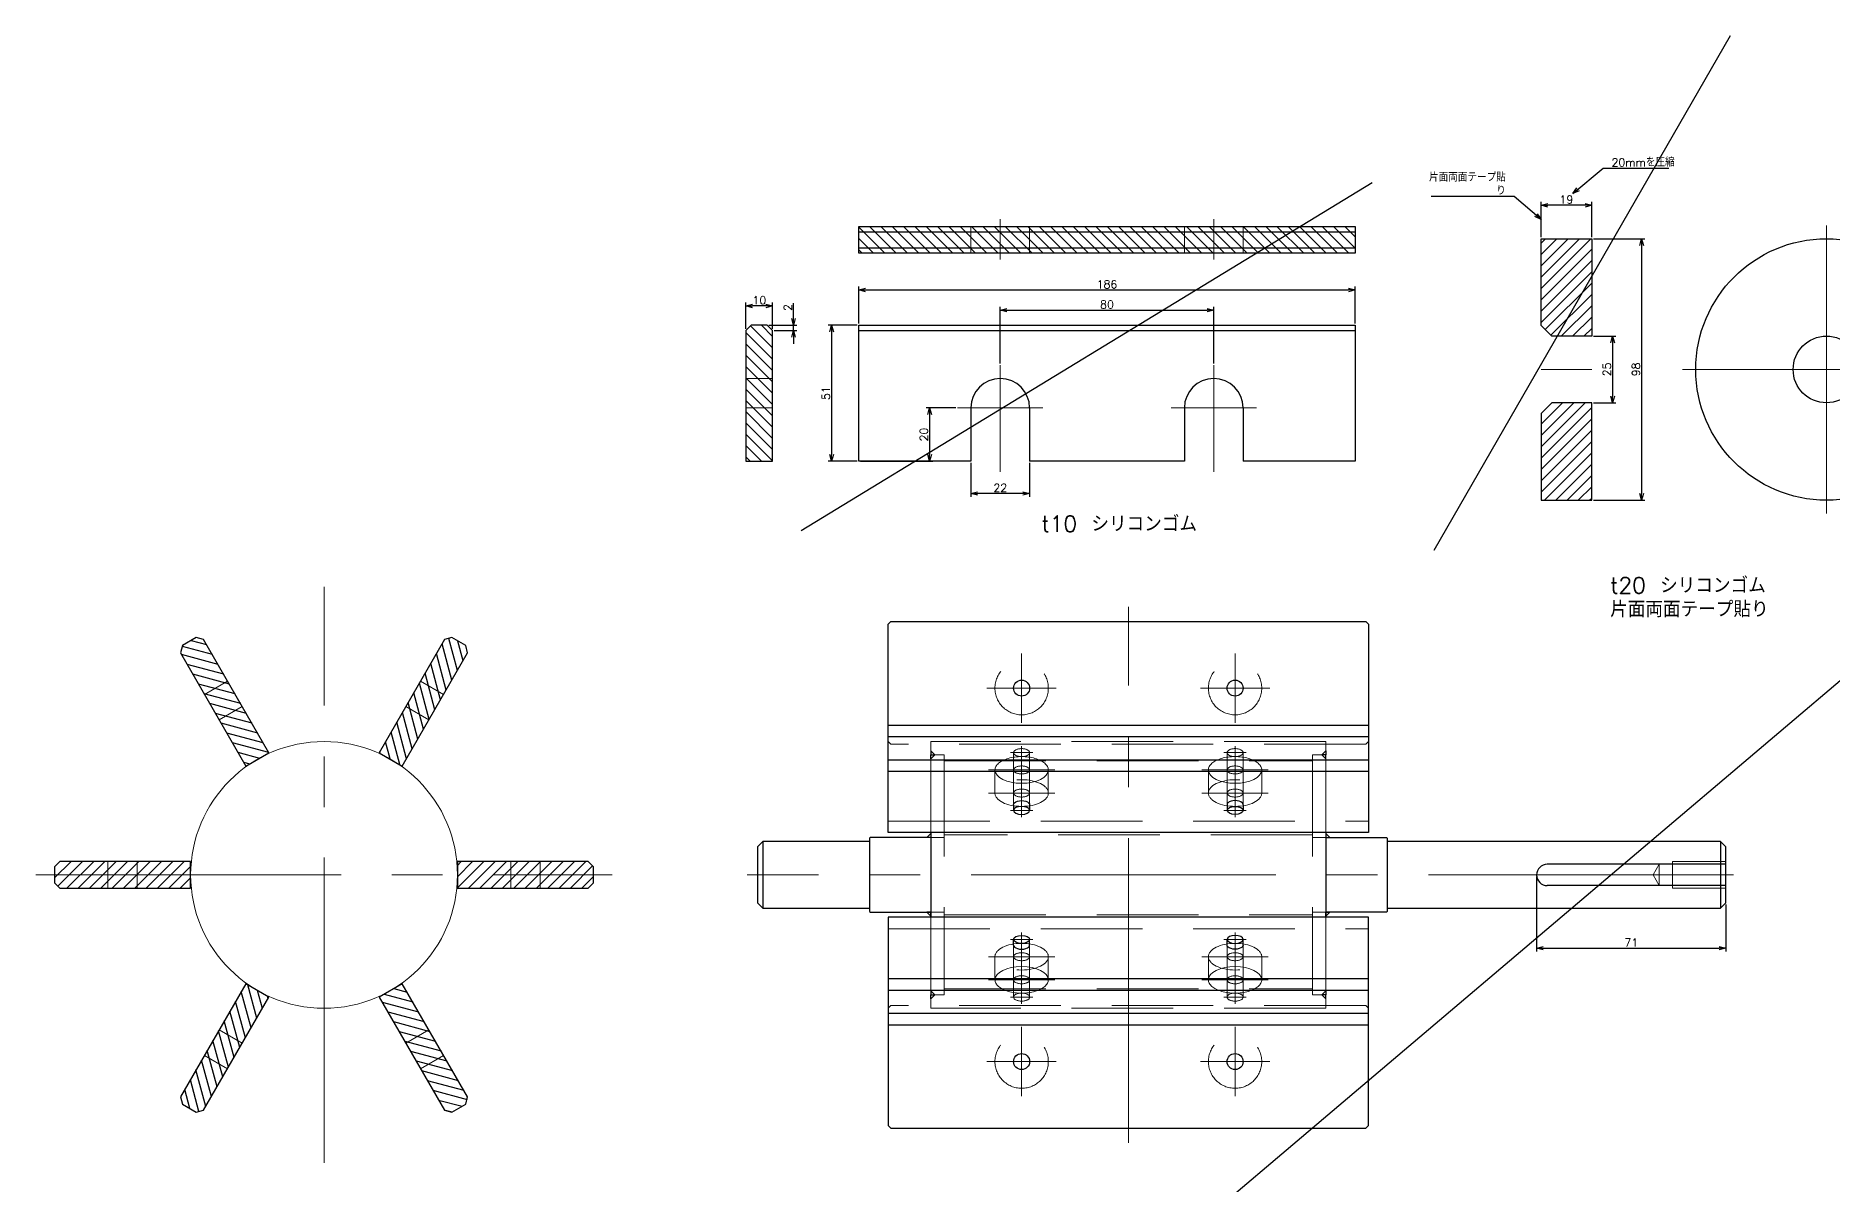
# Model space of a CAD drawing. Header units: millimetres. Extents: x -16130 to 36813, y -8099 to 27484.
# Drawn here: x 20119 to 20793, y 17488 to 17919 of the extents above; entities that cross this region are included whole.
import ezdxf

# ---------------------------------------------------------------- set-up
doc = ezdxf.new("R2010")
doc.units = ezdxf.units.MM
doc.header["$LTSCALE"] = 6
doc.header["$PDMODE"] = 99
doc.header["$PDSIZE"] = 1
doc.linetypes.add('CENTER2', pattern=[28.575, 19.05, -3.175, 3.175, -3.175])
doc.linetypes.add('HIDDEN', pattern=[9.525, 6.35, -3.175])
for name, color, linetype, lineweight in [('01_NORMAL', 7, 'Continuous', 25), ('04_HIDDEN', 2, 'HIDDEN', 13), ('05_CENTER', 4, 'CENTER2', 13), ('07_TEXT', 3, 'Continuous', 13), ('08_DIM', 3, 'Continuous', 13)]:
    doc.layers.add(name, color=color, linetype=linetype, lineweight=lineweight)
doc.layers.add('10_DRAFT', color=8, linetype='Continuous', lineweight=0, plot=False)
doc.styles.add('KSS_TXT', font='txt.shx', dxfattribs={"bigfont": 'extfont2.shx'})
doc.dimstyles.new('KSS_DIM', dxfattribs={"dimtxt": 3, "dimasz": 2.5, "dimexe": 1.25, "dimexo": 0.625, "dimtad": 1, "dimdsep": 46, "dimtxsty": 'KSS_TXT', "dimblk": 'OPEN30', "dimcen": 0, "dimazin": 2, "dimtfac": 0.75, "dimtmove": 0, "dimatfit": 3, "dimldrblk": 'OPEN30', "dimfxl": 1, "dimtolj": 1, "dimarcsym": 0})

# ---------------------------------------------------------------- blocks, each defined once
blk = doc.blocks.new('_Open30')
at = {"color": 0, "linetype": 'ByBlock', "lineweight": -2}
for p, q in [((-1, 0.27), (0, 0)), ((0, 0), (-1, -0.27)), ((0, 0), (-1, 0))]:
    blk.add_line(p, q, dxfattribs=at)
blk = doc.blocks.new('*D3542')
at = {"layer": '08_DIM', "color": 0, "lineweight": -2, "transparency": 16777216}
for p, q in [((20683.63, 17843.37), (20683.63, 17856.55)), ((20700.13, 17855.3), (20686.13, 17855.3)), ((20702.63, 17843.37), (20702.63, 17856.55))]:
    blk.add_line(p, q, dxfattribs=at)
at = {"layer": 'Defpoints', "color": 0, "transparency": 16777216}
for p in [(20683.63, 17855.3), (20683.63, 17842.75), (20702.63, 17842.75)]:
    blk.add_point(p, dxfattribs=at)
at = {"layer": '08_DIM', "color": 0, "lineweight": -2, "transparency": 16777216, "xscale": 2.5, "yscale": 2.5, "zscale": 2.5, "rotation": 180}
blk.add_blockref('_Open30', (20683.63, 17855.3), dxfattribs=at)
at = {"layer": '08_DIM', "color": 0, "lineweight": -2, "transparency": 16777216, "xscale": 2.5, "yscale": 2.5, "zscale": 2.5}
blk.add_blockref('_Open30', (20702.63, 17855.3), dxfattribs=at)
at = {"layer": '08_DIM', "color": 0, "transparency": 16777216, "insert": (20693.13, 17857.43), "char_height": 3, "attachment_point": 5, "style": 'KSS_TXT'}
blk.add_mtext('\\A1;19', dxfattribs=at)
blk = doc.blocks.new('*D3543')
at = {"layer": '08_DIM', "color": 0, "lineweight": -2, "transparency": 16777216}
for p, q in [((20703.25, 17842.75), (20722.58, 17842.75)), ((20721.33, 17840.25), (20721.33, 17747.25)), ((20703.25, 17744.75), (20722.58, 17744.75))]:
    blk.add_line(p, q, dxfattribs=at)
at = {"layer": 'Defpoints', "color": 0, "transparency": 16777216}
for p in [(20702.63, 17842.75), (20702.63, 17744.75), (20721.33, 17744.75)]:
    blk.add_point(p, dxfattribs=at)
at = {"layer": '08_DIM', "color": 0, "lineweight": -2, "transparency": 16777216, "xscale": 2.5, "yscale": 2.5, "zscale": 2.5}
for p, rotation in [((20721.33, 17842.75), 90), ((20721.33, 17744.75), 270)]:
    blk.add_blockref('_Open30', p, dxfattribs=dict(at, rotation=rotation))
at = {"layer": '08_DIM', "color": 0, "transparency": 16777216, "insert": (20719.21, 17793.75), "char_height": 3, "attachment_point": 5, "rotation": 90, "style": 'KSS_TXT'}
blk.add_mtext('\\A1;98', dxfattribs=at)
blk = doc.blocks.new('*D3544')
at = {"layer": '08_DIM', "color": 0, "lineweight": -2, "transparency": 16777216}
for p, q in [((20703.25, 17806.25), (20711.7, 17806.25)), ((20710.45, 17803.75), (20710.45, 17783.75)), ((20703.25, 17781.25), (20711.7, 17781.25))]:
    blk.add_line(p, q, dxfattribs=at)
at = {"layer": 'Defpoints', "color": 0, "transparency": 16777216}
for p in [(20702.63, 17806.25), (20702.63, 17781.25), (20710.45, 17781.25)]:
    blk.add_point(p, dxfattribs=at)
at = {"layer": '08_DIM', "color": 0, "lineweight": -2, "transparency": 16777216, "xscale": 2.5, "yscale": 2.5, "zscale": 2.5}
for p, rotation in [((20710.45, 17806.25), 90), ((20710.45, 17781.25), 270)]:
    blk.add_blockref('_Open30', p, dxfattribs=dict(at, rotation=rotation))
at = {"layer": '08_DIM', "color": 0, "transparency": 16777216, "insert": (20708.32, 17793.75), "char_height": 3, "attachment_point": 5, "rotation": 90, "style": 'KSS_TXT'}
blk.add_mtext('\\A1;25', dxfattribs=at)
blk = doc.blocks.new('*D3571')
at = {"layer": '08_DIM', "color": 0, "lineweight": -2, "transparency": 16777216}
for p, q in [((20681.95, 17603.66), (20681.95, 17575.56)), ((20752.95, 17593.16), (20752.95, 17575.56)), ((20684.45, 17576.81), (20750.45, 17576.81))]:
    blk.add_line(p, q, dxfattribs=at)
at = {"layer": 'Defpoints', "color": 0, "transparency": 16777216}
for p in [(20681.95, 17604.29), (20752.95, 17593.79), (20752.95, 17576.81)]:
    blk.add_point(p, dxfattribs=at)
at = {"layer": '08_DIM', "color": 0, "lineweight": -2, "transparency": 16777216, "xscale": 2.5, "yscale": 2.5, "zscale": 2.5, "rotation": 180}
blk.add_blockref('_Open30', (20681.95, 17576.81), dxfattribs=at)
at = {"layer": '08_DIM', "color": 0, "lineweight": -2, "transparency": 16777216, "xscale": 2.5, "yscale": 2.5, "zscale": 2.5}
blk.add_blockref('_Open30', (20752.95, 17576.81), dxfattribs=at)
at = {"layer": '08_DIM', "color": 0, "transparency": 16777216, "insert": (20717.45, 17578.93), "char_height": 3, "attachment_point": 5, "style": 'KSS_TXT'}
blk.add_mtext('\\A1;71', dxfattribs=at)
blk = doc.blocks.new('A$C6DB7488B_1_1_1')
at = {"color": 0}
for p, q in [((-160, 94), (-159, 95)), ((-159, 95), (19, 95)), ((19, 95), (20, 94)), ((-160, 50), (-160, 94)), ((20, 94), (20, 50)), ((-160, 51.83), (20, 51.83)), ((-160, 43.17), (20, 43.17)), ((-160, 38.84), (20, 38.84)), ((-113, 26.3), (-113, 24.17)), ((-107, 26.3), (-107, 24.17)), ((-33, 26.3), (-33, 24.17)), ((-27, 26.3), (-27, 24.17)), ((-144, 15.84), (-144, -15.84)), ((4, 15.84), (4, -15.84)), ((-207, 12.5), (-207, -12.5)), ((152, 12.5), (27, 12.5)), ((154, 10.5), (152, 12.5)), ((152, 12.5), (152, -12.5)), ((154, -10.5), (154, 10.5)), ((154, 4), (87, 4)), ((154, -4), (87, -4)), ((27, -12.5), (152, -12.5)), ((152, -12.5), (154, -10.5)), ((-113, -26.3), (-113, -24.17)), ((-107, -26.3), (-107, -24.17)), ((-33, -26.3), (-33, -24.17)), ((-27, -26.3), (-27, -24.17)), ((-160, -38.84), (20, -38.84)), ((-160, -43.17), (20, -43.17)), ((-160, -50), (-160, -94)), ((-160, -51.83), (20, -51.83)), ((20, -94), (20, -50)), ((-160, -94), (-159, -95)), ((19, -95), (20, -94)), ((-159, -95), (19, -95))]:
    blk.add_line(p, q, dxfattribs=at)
for points in [[(20, 15.84), (-160, 15.84), (-160, 56.16), (20, 56.16)], [(20, -15.84), (-160, -15.84), (-160, -56.16), (20, -56.16)]]:
    blk.add_lwpolyline(points, close=True, dxfattribs=at)
at = {"color": 3}
for points in [[(-144, 45), (-142.5, 45), (-144, 46.5), (-144, 46.5)], [(-144, 45), (-142.5, 45), (-144, 43.5), (-144, 43.5)], [(4, 45), (2.5, 45), (4, 46.5), (4, 46.5)], [(4, 45), (2.5, 45), (4, 43.5), (4, 43.5)], [(-144, 14), (-145.5, 14), (-144, 15.5), (-144, 15.5)], [(4, 14), (5.5, 14), (4, 15.5), (4, 15.5)], [(-144, -14), (-145.5, -14), (-144, -15.5), (-144, -15.5)], [(4, -14), (5.5, -14), (4, -15.5), (4, -15.5)], [(-144, -45), (-142.5, -45), (-144, -43.5), (-144, -43.5)], [(-144, -45), (-142.5, -45), (-144, -46.5), (-144, -46.5)], [(4, -45), (2.5, -45), (4, -43.5), (4, -43.5)], [(4, -45), (2.5, -45), (4, -46.5), (4, -46.5)]]:
    blk.add_lwpolyline(points, close=True, dxfattribs=at)
at = {"color": 0}
for points in [[(-144, 14), (-166.7, 14), (-167, 13.7), (-167, -13.7), (-166.7, -14), (-144, -14)], [(4, 14), (26.7, 14), (27, 13.7), (27, -13.7), (26.7, -14), (4, -14)], [(-167, 12.5), (-207, 12.5), (-209, 10.5), (-209, -10.5), (-207, -12.5), (-167, -12.5)]]:
    blk.add_lwpolyline(points, dxfattribs=at)
for centre in [(-110, 70), (-30, 70), (-110, -70), (-30, -70)]:
    blk.add_circle(centre, 3, dxfattribs=at)
blk.add_arc((87, 0), 4, 90, 270, dxfattribs=at)
at = {"color": 0, "extrusion": (0, 0, -1)}
for centre, major_axis in [((-110, 26.34), (3, 0)), ((-30, -26.34), (-3, 0))]:
    blk.add_ellipse(centre, major_axis=major_axis, ratio=0.500003, start_param=3.113199, end_param=6.311671, dxfattribs=at)
at = {"color": 0}
for centre, major_axis in [((-30, 26.34), (-3, 0)), ((-110, -26.34), (3, 0))]:
    blk.add_ellipse(centre, major_axis=major_axis, ratio=0.500003, start_param=3.113199, end_param=6.311671, dxfattribs=at)
at = {"color": 0, "extrusion": (0, 0, -1)}
for centre, major_axis in [((-110, 24.17), (3, 0)), ((-30, -24.17), (-3, 0))]:
    blk.add_ellipse(centre, major_axis=major_axis, ratio=0.500003, dxfattribs=at)
at = {"color": 0}
for centre, major_axis in [((-30, 24.17), (-3, 0)), ((-110, -24.17), (3, 0))]:
    blk.add_ellipse(centre, major_axis=major_axis, ratio=0.500003, dxfattribs=at)
at = {"layer": '04_HIDDEN'}
for p, q in [((-159, 49), (-160, 50)), ((19, 49), (-159, 49)), ((4, 50), (-144, 50)), ((-144, 50), (-144, 49)), ((-144, 49), (-144, 15.84)), ((4, 50), (4, 49)), ((4, 49), (4, 15.84)), ((20, 50), (19, 49)), ((-144, 45), (-139, 45)), ((-139, 45), (-139, -45)), ((-139, 42.7), (-1, 42.7)), ((-113, 26.3), (-113, 45.83)), ((-107, 26.3), (-107, 45.83)), ((-33, 26.3), (-33, 45.83)), ((-27, 26.3), (-27, 45.83)), ((-1, 45), (-1, -45)), ((4, 45), (-1, 45)), ((-120, 30.67), (-120, 39.33)), ((-100, 30.67), (-100, 39.33)), ((-40, 30.67), (-40, 39.33)), ((-20, 30.67), (-20, 39.33)), ((-160, 20.17), (20, 20.17)), ((-144, 14), (-139, 14)), ((4, 14), (-1, 14)), ((129, 4), (126.69, 0)), ((126.69, 0), (129, -4)), ((129, -4), (129, 4)), ((154, 4), (129, 4)), ((154, 5), (134, 5)), ((134, -5), (134, 5)), ((154, -4), (129, -4)), ((154, -5), (134, -5)), ((-160, -20.17), (20, -20.17)), ((-144, -14), (-139, -14)), ((-144, -49), (-144, -15.84)), ((4, -14), (-1, -14)), ((4, -49), (4, -15.84)), ((-113, -26.3), (-113, -45.83)), ((-107, -26.3), (-107, -45.83)), ((-33, -26.3), (-33, -45.83)), ((-27, -26.3), (-27, -45.83)), ((-120, -30.67), (-120, -39.33)), ((-100, -30.67), (-100, -39.33)), ((-40, -30.67), (-40, -39.33)), ((-20, -30.67), (-20, -39.33)), ((-144, -45), (-139, -45)), ((-139, -42.7), (-1, -42.7)), ((4, -45), (-1, -45)), ((-159, -49), (-160, -50)), ((19, -49), (-159, -49)), ((-144, -50), (-144, -49)), ((4, -50), (-144, -50)), ((4, -50), (4, -49)), ((20, -50), (19, -49))]:
    blk.add_line(p, q, dxfattribs=at)
for points in [[(-1, 15), (-139, 15)], [(-139, -15), (-1, -15)]]:
    blk.add_lwpolyline(points, dxfattribs=at)
for centre in [(-110, 70), (-30, 70), (-110, -70), (-30, -70)]:
    blk.add_circle(centre, 10, dxfattribs=at)
at = {"layer": '04_HIDDEN', "extrusion": (0, 0, -1)}
for centre, major_axis, ratio in [((-110, 45.83), (3, 0), 0.500003), ((-110, 39.33), (3, 0), 0.500003), ((-110, 30.67), (-10, 0), 0.5), ((-110, 30.67), (3, 0), 0.500003), ((-30, -30.67), (10, 0), 0.5), ((-30, -30.67), (-3, 0), 0.500003), ((-30, -39.33), (-3, 0), 0.500003), ((-30, -45.83), (-3, 0), 0.500003)]:
    blk.add_ellipse(centre, major_axis=major_axis, ratio=ratio, dxfattribs=at)
at = {"layer": '04_HIDDEN'}
for centre, major_axis, ratio in [((-30, 45.83), (-3, 0), 0.500003), ((-30, 39.33), (-3, 0), 0.500003), ((-30, 30.67), (10, 0), 0.5), ((-30, 30.67), (-3, 0), 0.500003), ((-110, -30.67), (-10, 0), 0.5), ((-110, -30.67), (3, 0), 0.500003), ((-110, -39.33), (3, 0), 0.500003), ((-110, -45.83), (3, 0), 0.500003)]:
    blk.add_ellipse(centre, major_axis=major_axis, ratio=ratio, dxfattribs=at)
for centre in [(-110, 39.33), (-30, 39.33)]:
    blk.add_ellipse(centre, major_axis=(10, 0), ratio=0.5, start_param=0, end_param=3.141593, dxfattribs=at)
at = {"layer": '04_HIDDEN', "extrusion": (0, 0, -1)}
for centre in [(-110, -39.33), (-30, -39.33)]:
    blk.add_ellipse(centre, major_axis=(10, 0), ratio=0.5, start_param=0, end_param=3.141593, dxfattribs=at)
at = {"layer": '05_CENTER'}
for p, q in [((-70, -100.5), (-70, 100.5)), ((-110, 57), (-110, 83)), ((-30, 57), (-30, 83)), ((-123, 70), (-97, 70)), ((-17, 70), (-43, 70)), ((-110, 48.3), (-110, 21.62)), ((-30, 48.3), (-30, 21.62)), ((-105.82, 45.83), (-114.18, 45.83)), ((-34.18, 45.83), (-25.82, 45.83)), ((-97.59, 39.33), (-122.41, 39.33)), ((-42.41, 39.33), (-17.59, 39.33)), ((-97.59, 30.67), (-122.41, 30.67)), ((-42.41, 30.67), (-17.59, 30.67)), ((-105.82, 24.17), (-114.18, 24.17)), ((-34.18, 24.17), (-25.82, 24.17)), ((156.79, 0), (-212.93, 0)), ((-105.82, -24.17), (-114.18, -24.17)), ((-110, -48.3), (-110, -21.62)), ((-34.18, -24.17), (-25.82, -24.17)), ((-30, -48.3), (-30, -21.62)), ((-97.59, -30.67), (-122.41, -30.67)), ((-42.41, -30.67), (-17.59, -30.67)), ((-97.59, -39.33), (-122.41, -39.33)), ((-42.41, -39.33), (-17.59, -39.33)), ((-105.82, -45.83), (-114.18, -45.83)), ((-34.18, -45.83), (-25.82, -45.83)), ((-110, -57), (-110, -83)), ((-30, -57), (-30, -83)), ((-123, -70), (-97, -70)), ((-17, -70), (-43, -70))]:
    blk.add_line(p, q, dxfattribs=at)
at = {"layer": '10_DRAFT'}
for centre in [(-110, 39.33), (-30, 39.33)]:
    blk.add_ellipse(centre, major_axis=(10, 0), ratio=0.5, start_param=3.141593, end_param=6.283185, dxfattribs=at)
at = {"layer": '10_DRAFT', "extrusion": (0, 0, -1)}
for centre in [(-110, -39.33), (-30, -39.33)]:
    blk.add_ellipse(centre, major_axis=(10, 0), ratio=0.5, start_param=3.141593, end_param=6.283185, dxfattribs=at)
blk = doc.blocks.new('*D3577')
at = {"layer": '08_DIM', "color": 0, "lineweight": -2, "transparency": 16777216}
for p, q in [((20427.95, 17810.98), (20427.95, 17824.79)), ((20430.45, 17823.54), (20611.45, 17823.54)), ((20613.95, 17810.98), (20613.95, 17824.79))]:
    blk.add_line(p, q, dxfattribs=at)
at = {"layer": 'Defpoints', "color": 0, "transparency": 16777216}
for p in [(20613.95, 17823.54), (20427.95, 17810.36), (20613.95, 17810.36)]:
    blk.add_point(p, dxfattribs=at)
at = {"layer": '08_DIM', "color": 0, "lineweight": -2, "transparency": 16777216, "xscale": 2.5, "yscale": 2.5, "zscale": 2.5, "rotation": 180}
blk.add_blockref('_Open30', (20427.95, 17823.54), dxfattribs=at)
at = {"layer": '08_DIM', "color": 0, "lineweight": -2, "transparency": 16777216, "xscale": 2.5, "yscale": 2.5, "zscale": 2.5}
blk.add_blockref('_Open30', (20613.95, 17823.54), dxfattribs=at)
at = {"layer": '08_DIM', "color": 0, "transparency": 16777216, "insert": (20520.95, 17825.66), "char_height": 3, "attachment_point": 5, "style": 'KSS_TXT'}
blk.add_mtext('\\A1;186', dxfattribs=at)
blk = doc.blocks.new('*D3578')
at = {"layer": '08_DIM', "color": 0, "lineweight": -2, "transparency": 16777216}
for p, q in [((20480.95, 17795.98), (20480.95, 17817.23)), ((20483.45, 17815.98), (20558.45, 17815.98)), ((20560.95, 17795.98), (20560.95, 17817.23))]:
    blk.add_line(p, q, dxfattribs=at)
at = {"layer": 'Defpoints', "color": 0, "transparency": 16777216}
for p in [(20560.95, 17815.98), (20480.95, 17795.36), (20560.95, 17795.36)]:
    blk.add_point(p, dxfattribs=at)
at = {"layer": '08_DIM', "color": 0, "lineweight": -2, "transparency": 16777216, "xscale": 2.5, "yscale": 2.5, "zscale": 2.5, "rotation": 180}
blk.add_blockref('_Open30', (20480.95, 17815.98), dxfattribs=at)
at = {"layer": '08_DIM', "color": 0, "lineweight": -2, "transparency": 16777216, "xscale": 2.5, "yscale": 2.5, "zscale": 2.5}
blk.add_blockref('_Open30', (20560.95, 17815.98), dxfattribs=at)
at = {"layer": '08_DIM', "color": 0, "transparency": 16777216, "insert": (20520.95, 17818.1), "char_height": 3, "attachment_point": 5, "style": 'KSS_TXT'}
blk.add_mtext('\\A1;80', dxfattribs=at)
blk = doc.blocks.new('*D3579')
at = {"layer": '08_DIM', "color": 0, "lineweight": -2, "transparency": 16777216}
for p, q in [((20464.33, 17779.36), (20453.2, 17779.36)), ((20454.45, 17776.86), (20454.45, 17761.86)), ((20428.58, 17759.36), (20455.7, 17759.36))]:
    blk.add_line(p, q, dxfattribs=at)
at = {"layer": 'Defpoints', "color": 0, "transparency": 16777216}
for p in [(20464.95, 17779.36), (20427.95, 17759.36), (20454.45, 17759.36)]:
    blk.add_point(p, dxfattribs=at)
at = {"layer": '08_DIM', "color": 0, "lineweight": -2, "transparency": 16777216, "xscale": 2.5, "yscale": 2.5, "zscale": 2.5}
for p, rotation in [((20454.45, 17779.36), 90), ((20454.45, 17759.36), 270)]:
    blk.add_blockref('_Open30', p, dxfattribs=dict(at, rotation=rotation))
at = {"layer": '08_DIM', "color": 0, "transparency": 16777216, "insert": (20452.33, 17769.36), "char_height": 3, "attachment_point": 5, "rotation": 90, "style": 'KSS_TXT'}
blk.add_mtext('\\A1;20', dxfattribs=at)
blk = doc.blocks.new('A$C20FD3695_1_1_1')
h = blk.add_hatch()
h.set_pattern_fill('_USER', color=0, scale=3, angle=315, pattern_type=0)
h.set_pattern_definition([(315, (-23511.2523, 23029.7587), (2.12132034, 2.12132034), [])])
h.paths.add_polyline_path([(123, -0.5), (123, -0.5), (123, 9.5), (-63, 9.5), (-63, -0.5), (-63, -0.5)])
at = {"color": 0}
for p, q in [((-63, 7.5), (123, 7.5)), ((-63, 1.5), (123, 1.5))]:
    blk.add_line(p, q, dxfattribs=at)
blk.add_lwpolyline([(-63, 9.5), (123, 9.5), (123, -0.5), (-63, -0.5)], close=True, dxfattribs=at)
at = {"layer": '04_HIDDEN', "color": 0}
for p, q in [((-21, 9.5), (-21, -0.5)), ((1, 9.5), (1, -0.5)), ((59, 9.5), (59, -0.5)), ((81, 9.5), (81, -0.5))]:
    blk.add_line(p, q, dxfattribs=at)
at = {"layer": '05_CENTER', "color": 0}
for p, q in [((-10, 12.23), (-10, -2.88)), ((70, 12.23), (70, -2.88))]:
    blk.add_line(p, q, dxfattribs=at)
blk = doc.blocks.new('A$C04E828C6_1_1_1')
at = {"color": 0}
for p, q in [((-63, 28), (123, 28)), ((-21, -1), (-21, -21)), ((1, -1), (1, -21)), ((59, -1), (59, -21)), ((81, -1), (81, -21))]:
    blk.add_line(p, q, dxfattribs=at)
for points in [[(-21, -21), (-63, -21), (-63, 30), (123, 30), (123, -21), (81, -21)], [(59, -21), (1, -21)]]:
    blk.add_lwpolyline(points, dxfattribs=at)
for centre in [(-10, -1), (70, -1)]:
    blk.add_arc(centre, 11, 0, 180, dxfattribs=at)
at = {"layer": '05_CENTER'}
for p, q in [((-10, -25), (-10, 15)), ((70, -25), (70, 15)), ((-26, -1), (6, -1)), ((54, -1), (86, -1))]:
    blk.add_line(p, q, dxfattribs=at)
blk = doc.blocks.new('*D3580')
at = {"layer": '08_DIM', "color": 0, "lineweight": -2, "transparency": 16777216}
for p, q in [((20403.44, 17812.86), (20403.44, 17818.61)), ((20394.26, 17810.36), (20404.69, 17810.36)), ((20396.26, 17808.36), (20404.69, 17808.36)), ((20403.44, 17808.36), (20403.44, 17810.36)), ((20403.44, 17805.86), (20403.44, 17803.36))]:
    blk.add_line(p, q, dxfattribs=at)
at = {"layer": 'Defpoints', "color": 0, "transparency": 16777216}
for p in [(20393.63, 17810.36), (20395.63, 17808.36), (20403.44, 17810.36)]:
    blk.add_point(p, dxfattribs=at)
at = {"layer": '08_DIM', "color": 0, "lineweight": -2, "transparency": 16777216, "xscale": 2.5, "yscale": 2.5, "zscale": 2.5}
for p, rotation in [((20403.44, 17810.36), 270), ((20403.44, 17808.36), 90)]:
    blk.add_blockref('_Open30', p, dxfattribs=dict(at, rotation=rotation))
at = {"layer": '08_DIM', "color": 0, "transparency": 16777216, "insert": (20401.32, 17816.98), "char_height": 3, "attachment_point": 5, "rotation": 90, "style": 'KSS_TXT'}
blk.add_mtext('\\A1;2', dxfattribs=at)
blk = doc.blocks.new('*D3581')
at = {"layer": '08_DIM', "color": 0, "lineweight": -2, "transparency": 16777216}
for p, q in [((20427.33, 17810.36), (20416.5, 17810.36)), ((20417.75, 17807.86), (20417.75, 17761.86)), ((20427.33, 17759.36), (20416.5, 17759.36))]:
    blk.add_line(p, q, dxfattribs=at)
at = {"layer": 'Defpoints', "color": 0, "transparency": 16777216}
for p in [(20427.95, 17810.36), (20417.75, 17759.36), (20427.95, 17759.36)]:
    blk.add_point(p, dxfattribs=at)
at = {"layer": '08_DIM', "color": 0, "lineweight": -2, "transparency": 16777216, "xscale": 2.5, "yscale": 2.5, "zscale": 2.5}
for p, rotation in [((20417.75, 17810.36), 90), ((20417.75, 17759.36), 270)]:
    blk.add_blockref('_Open30', p, dxfattribs=dict(at, rotation=rotation))
at = {"layer": '08_DIM', "color": 0, "transparency": 16777216, "insert": (20415.62, 17784.86), "char_height": 3, "attachment_point": 5, "rotation": 90, "style": 'KSS_TXT'}
blk.add_mtext('\\A1;51', dxfattribs=at)
blk = doc.blocks.new('*D3582')
at = {"layer": '08_DIM', "color": 0, "lineweight": -2, "transparency": 16777216}
for p, q in [((20385.63, 17808.98), (20385.63, 17818.82)), ((20393.13, 17817.57), (20388.13, 17817.57)), ((20395.63, 17808.98), (20395.63, 17818.82))]:
    blk.add_line(p, q, dxfattribs=at)
at = {"layer": 'Defpoints', "color": 0, "transparency": 16777216}
for p in [(20385.63, 17817.57), (20385.63, 17808.36), (20395.63, 17808.36)]:
    blk.add_point(p, dxfattribs=at)
at = {"layer": '08_DIM', "color": 0, "lineweight": -2, "transparency": 16777216, "xscale": 2.5, "yscale": 2.5, "zscale": 2.5, "rotation": 180}
blk.add_blockref('_Open30', (20385.63, 17817.57), dxfattribs=at)
at = {"layer": '08_DIM', "color": 0, "lineweight": -2, "transparency": 16777216, "xscale": 2.5, "yscale": 2.5, "zscale": 2.5}
blk.add_blockref('_Open30', (20395.63, 17817.57), dxfattribs=at)
at = {"layer": '08_DIM', "color": 0, "transparency": 16777216, "insert": (20390.63, 17819.7), "char_height": 3, "attachment_point": 5, "style": 'KSS_TXT'}
blk.add_mtext('\\A1;10', dxfattribs=at)
blk = doc.blocks.new('A$C684A6939')
at = {"layer": '01_NORMAL'}
h = blk.add_hatch(dxfattribs=at)
h.set_pattern_fill('_USER', color=0, scale=3, angle=45, style=0, pattern_type=0)
h.set_pattern_definition([(45, (-20235.0703, -17777.576), (-2.12132034, 2.12132034), [])])
h.paths.add_polyline_path([(-29, 5), (-31, 3), (-31, 0), (-11, 0), (-11, 5)])
h.paths.add_polyline_path([(-31, -3), (-29, -5), (-11, -5), (-11, 0), (-31, 0)])
h.paths.add_polyline_path([(0, 0), (-11, 0), (-11, -5), (0, -5)])
h.paths.add_polyline_path([(0, 0), (0, 5), (-11, 5), (-11, 0)])
h.paths.add_polyline_path([(20, 5), (0, 5), (0, 0), (20, 0, -0.000323), (20, 0.06)])
h.paths.add_polyline_path([(20, -5), (20, -0.06, -0.000323), (20, 0), (0, 0), (0, -5)])
at = {"color": 0}
blk.add_lwpolyline([(20, 5), (-29, 5), (-31, 3), (-31, -3), (-29, -5), (20, -5)], close=True, dxfattribs=at)
at = {"layer": '04_HIDDEN', "color": 0}
blk.add_line((-11, 5), (-11, -5), dxfattribs=at)
at = {"layer": '10_DRAFT'}
blk.add_line((0, 5), (0, -5), dxfattribs=at)
blk = doc.blocks.new('A$C684A6AA0')
at = {"layer": '10_DRAFT'}
for p, q in [((-6.48, 0), (6.48, 0)), ((0, -6.48), (0, 6.48))]:
    blk.add_line(p, q, dxfattribs=at)
blk.add_circle((0, 0), 50, dxfattribs=at)
at = {"color": 6}
for p, rotation in [((-35, 60.62), 299.9999999999999), ((35, 60.62), 239.9999999999999), ((70, 0), 180), ((-35, -60.62), 60.00000000000001), ((35, -60.62), 120)]:
    blk.add_blockref('A$C684A6939', p, dxfattribs=dict(at, rotation=rotation))
blk.add_blockref('A$C684A6939', (-70, 0), dxfattribs=at)
blk = doc.blocks.new('*D3635')
at = {"layer": '08_DIM', "color": 0, "lineweight": -2, "transparency": 16777216}
for p, q in [((20469.95, 17758.73), (20469.95, 17746.01)), ((20491.95, 17758.73), (20491.95, 17746.01)), ((20489.45, 17747.26), (20472.45, 17747.26))]:
    blk.add_line(p, q, dxfattribs=at)
at = {"layer": 'Defpoints', "color": 0, "transparency": 16777216}
for p in [(20469.95, 17759.36), (20491.95, 17759.36), (20469.95, 17747.26)]:
    blk.add_point(p, dxfattribs=at)
at = {"layer": '08_DIM', "color": 0, "lineweight": -2, "transparency": 16777216, "xscale": 2.5, "yscale": 2.5, "zscale": 2.5, "rotation": 180}
blk.add_blockref('_Open30', (20469.95, 17747.26), dxfattribs=at)
at = {"layer": '08_DIM', "color": 0, "lineweight": -2, "transparency": 16777216, "xscale": 2.5, "yscale": 2.5, "zscale": 2.5}
blk.add_blockref('_Open30', (20491.95, 17747.26), dxfattribs=at)
at = {"layer": '08_DIM', "color": 0, "transparency": 16777216, "insert": (20480.95, 17749.38), "char_height": 3, "attachment_point": 5, "style": 'KSS_TXT'}
blk.add_mtext('\\A1;22', dxfattribs=at)
blk = doc.blocks.new('A$C684A822A')
h = blk.add_hatch()
h.set_pattern_fill('_USER', color=0, scale=3, angle=45, style=0, pattern_type=0)
h.set_pattern_definition([(45, (-20851.213, -18042.5643), (-2.12132034, 2.12132034), [])])
h.paths.add_polyline_path([(19, 49), (0, 49), (0, 16.5), (4, 12.5), (19, 12.5)])
h.paths.add_polyline_path([(0, -49), (19, -49), (19, -12.5), (4, -12.5), (0, -16.5)])
at = {"color": 0}
for points in [[(0, 49), (19, 49), (19, 12.5), (4, 12.5), (0, 16.5)], [(0, -49), (19, -49), (19, -12.5), (4, -12.5), (0, -16.5)]]:
    blk.add_lwpolyline(points, close=True, dxfattribs=at)
at = {"layer": '10_DRAFT'}
blk.add_line((0, 0), (19, 0), dxfattribs=at)
blk = doc.blocks.new('A$C684CCA0B')
at = {"color": 0}
for radius in [49, 12.5]:
    blk.add_circle((0, 0), radius, dxfattribs=at)
at = {"layer": '05_CENTER', "color": 0}
for p, q in [((0, -54), (0, 54)), ((-54, 0), (54, 0))]:
    blk.add_line(p, q, dxfattribs=at)

msp = doc.modelspace()

# ---------------------------------------------------------------- linework, layer by layer
at = {"color": 2}
for p, q in [((20754.56675, 17918.78352), (20643.4829, 17725.84841)), ((20620.3483, 17863.6487), (20406.36573, 17733.27134)), ((20862.31267, 17733.54326), (20147.23592, 17127.16611))]:
    msp.add_line(p, q, dxfattribs=at)
at = {"layer": '05_CENTER'}
for p, q in [((20227.48564, 17496.29568), (20227.48564, 17712.28003)), ((20119.49347, 17604.28786), (20335.47781, 17604.28786))]:
    msp.add_line(p, q, dxfattribs=at)

# ---------------------------------------------------------------- block references
at = {"color": 6}
for name, p in [('A$C20FD3695_1_1_1', (20490.95299, 17837.84488)), ('A$C684CCA0B', (20790.63503, 17793.75085)), ('A$C684A822A', (20683.62767, 17793.75112)), ('A$C04E828C6_1_1_1', (20490.95299, 17780.35599))]:
    msp.add_blockref(name, p, dxfattribs=at)
at = {"color": 6, "rotation": 270}
msp.add_blockref('A$C684A6939', (20390.63245, 17779.35603), dxfattribs=at)
msp.add_blockref('A$C6DB7488B_1_1_1', (20598.95299, 17604.28786))
at = {"layer": '01_NORMAL'}
msp.add_blockref('A$C684A6AA0', (20227.48564, 17604.28786), dxfattribs=at)

# ---------------------------------------------------------------- texts
at = {"layer": '07_TEXT', "style": 'KSS_TXT'}
for s, p in [('t10 シリコンゴム', (20496.3605, 17732.88547)), ('t20 シリコンゴム', (20709.54292, 17709.82648))]:
    msp.add_text(s, height=6, dxfattribs=at).set_placement(p)
at = {"layer": '07_TEXT', "color": 1, "style": 'KSS_TXT'}
msp.add_text('片面両面テープ貼り', height=6, dxfattribs=at).set_placement((20709.54292, 17700.88688))
at = {"layer": '08_DIM', "color": 1, "char_height": 3, "style": 'KSS_TXT'}
for s, insert, width, attachment_point in [('\\A1;20mmを圧縮', (20710.07054, 17869.80922), 26.2499402, 7), ('\\A1;片面両面テープ貼り', (20670.44447, 17859.23176), 30.4863174, 9)]:
    msp.add_mtext(s, dxfattribs=dict(at, insert=insert, width=width, attachment_point=attachment_point))

# ---------------------------------------------------------------- dimensions: what is measured, and where the dimension line sits
at = {"layer": '08_DIM'}
for base, p1, p2, picture, middle in [((20683.62767, 17855.30011), (20702.62767, 17842.74899), (20683.62767, 17842.74899), '*D3542', (20693.12767, 17857.42511)), ((20613.95299, 17823.5373), (20427.95299, 17810.35599), (20613.95299, 17810.35599), '*D3577', (20520.95299, 17825.6623)), ((20385.63245, 17817.57473), (20395.63245, 17808.35599), (20385.63245, 17808.35599), '*D3582', (20390.63245, 17819.69973)), ((20560.95299, 17815.97926), (20480.95299, 17795.35603), (20560.95299, 17795.35603), '*D3578', (20520.95299, 17818.10426)), ((20752.95299, 17576.80844), (20681.95299, 17604.28786), (20752.95299, 17593.78786), '*D3571', (20717.45299, 17578.93344))]:
    dim = msp.add_linear_dim(base=base, p1=p1, p2=p2, dimstyle='KSS_DIM', override={"dimscale": 1}, dxfattribs=at)
    dim.commit()
    dim.dimension.update_dxf_attribs({"geometry": picture, "text_midpoint": middle})
for base, p1, p2, picture, middle in [((20721.33158, 17744.75326), (20702.62767, 17842.74899), (20702.62767, 17744.75326), '*D3543', (20719.20658, 17793.75112)), ((20403.44499, 17810.35599), (20395.63245, 17808.35599), (20393.63245, 17810.35599), '*D3580', (20401.31999, 17816.98099)), ((20417.74871, 17759.35599), (20427.95299, 17810.35599), (20427.95299, 17759.35599), '*D3581', (20415.62163, 17784.85599)), ((20710.44914, 17781.2514), (20702.62767, 17806.25085), (20702.62767, 17781.2514), '*D3544', (20708.32206, 17793.75112)), ((20454.45191, 17759.35599), (20464.95299, 17779.35603), (20427.95299, 17759.35599), '*D3579', (20452.32691, 17769.35601))]:
    dim = msp.add_linear_dim(base=base, p1=p1, p2=p2, angle=90, dimstyle='KSS_DIM', override={"dimscale": 1}, dxfattribs=at)
    dim.commit()
    dim.dimension.update_dxf_attribs({"geometry": picture, "text_midpoint": middle})
dim = msp.add_linear_dim(base=(20469.95299, 17747.2569), p1=(20491.95299, 17759.35599), p2=(20469.95299, 17759.35599), dimstyle='KSS_DIM', dxfattribs=at)
dim.commit()
dim.dimension.update_dxf_attribs({"geometry": '*D3635', "text_midpoint": (20480.95299, 17749.3819)})

# ---------------------------------------------------------------- leaders
at = {"layer": '08_DIM', "color": 1, "annotation_type": 0, "has_hookline": 1}
for points, hookline_direction, text_width in [([(20695.53702, 17859.68769), (20706.94554, 17869.18422), (20709.44554, 17869.18422)], 0, 21.5), ([(20683.62767, 17849.96205), (20673.56947, 17858.60676), (20671.06947, 17858.60676)], 1, 28)]:
    msp.add_leader(points, dimstyle='KSS_DIM', override={"dimtad": 1}, dxfattribs=dict(at, hookline_direction=hookline_direction, text_width=text_width))

doc.saveas('drawing.dxf')
